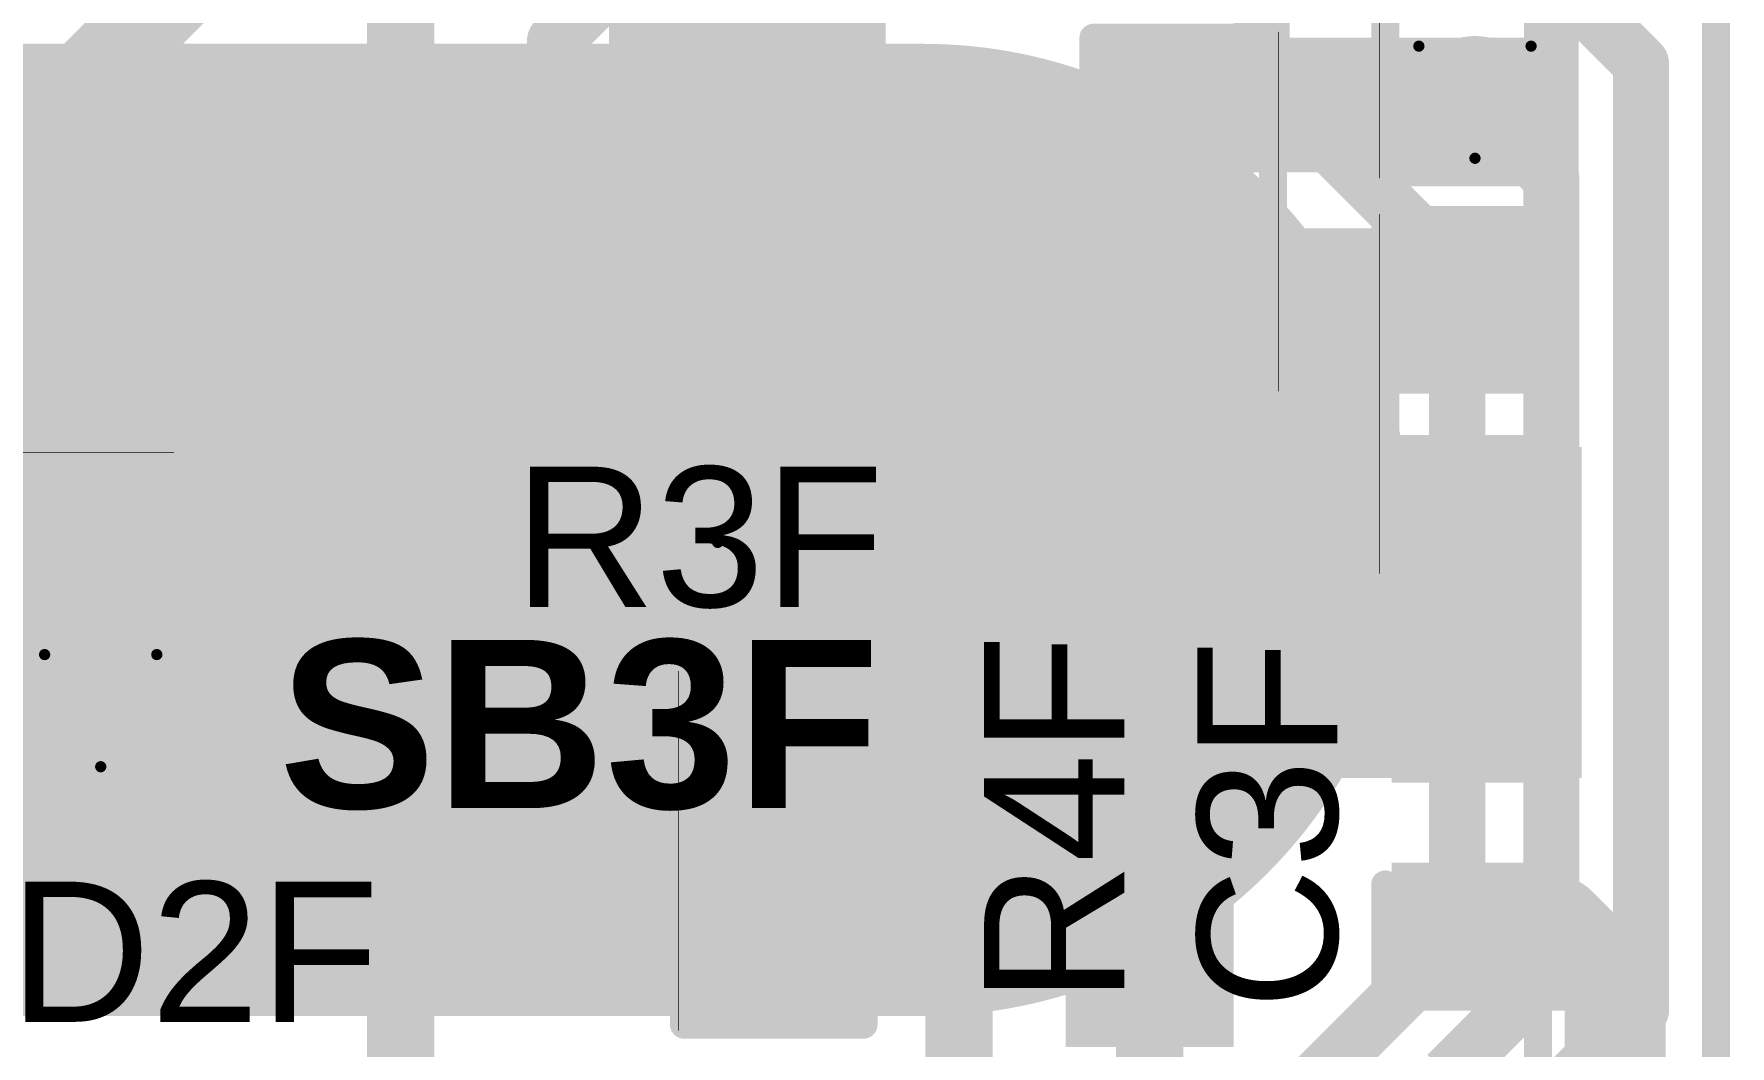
# Model space of a CAD drawing. Header units: inches. Extents: x -4.2 to 12.6, y -6.1 to 3.
# Drawn here: x 2.8793 to 3.1817, y -4.9446 to -4.7641 of the extents above; entities that cross this region are included whole.
import ezdxf

# ---------------------------------------------------------------- set-up
doc = ezdxf.new("R2010")
doc.units = ezdxf.units.IN
doc.header["$MEASUREMENT"] = 0
for name, color, linetype in [('Board Outline', 216, 'Continuous'), ('Bottom Layer', 5, 'Continuous'), ('Bottom Overlay', 54, 'Continuous'), ('Bottom Paste', 16, 'Continuous'), ('Drill Drawing', 1, 'Continuous'), ('Flex_Ribbon Bottom Coverlay', 6, 'Continuous'), ('Flex_Ribbon Top Overlay', 2, 'Continuous'), ('Top Layer', 1, 'Continuous'), ('Top Paste', 8, 'Continuous'), ('Top Solder', 216, 'Continuous'), ('Via Holes', 16, 'Continuous')]:
    doc.layers.add(name, color=color, linetype=linetype)
doc.styles.add('Arial', font='', dxfattribs={"height": 0.2})
doc.styles.add('Arial_Bold', font='', dxfattribs={"height": 0.2})
doc.styles.get('Arial').set_extended_font_data('Arial')
doc.styles.get('Arial_Bold').set_extended_font_data('Arial', bold=True)

# ---------------------------------------------------------------- blocks, each defined once
blk = doc.blocks.new('14_TSSOP_37')
at = {"layer": 'Flex_Ribbon Top Overlay'}
blk.add_hatch(color=2, dxfattribs=at).paths.add_polyline_path([(-0.0840002, 0.0679998), (-0.0730002, 0.0679998), (-0.0730002, 0.0859998), (-0.0840002, 0.0859998)])
at = {"layer": 'Top Layer'}
for points in [[(-0.1299212, 0.08562995), (-0.0885826, 0.08562995), (-0.0885826, 0.06791345), (-0.1299212, 0.06791345)], [(0.0885827, 0.08562995), (0.1299213, 0.08562995), (0.1299213, 0.06791345), (0.0885827, 0.06791345)], [(-0.1299212, 0.06003935), (-0.0885826, 0.06003935), (-0.0885826, 0.04232285), (-0.1299212, 0.04232285)], [(0.0885827, 0.06003945), (0.1299213, 0.06003945), (0.1299213, 0.04232295), (0.0885827, 0.04232295)], [(-0.1299212, 0.03444885), (-0.0885826, 0.03444885), (-0.0885826, 0.01673235), (-0.1299212, 0.01673235)], [(0.0885827, 0.03444885), (0.1299213, 0.03444885), (0.1299213, 0.01673235), (0.0885827, 0.01673235)], [(-0.1299212, 0.00885825), (-0.0885826, 0.00885825), (-0.0885826, -0.00885825), (-0.1299212, -0.00885825)], [(0.0885827, 0.00885835), (0.1299213, 0.00885835), (0.1299213, -0.00885815), (0.0885827, -0.00885815)], [(-0.1299212, -0.01673225), (-0.0885826, -0.01673225), (-0.0885826, -0.03444875), (-0.1299212, -0.03444875)], [(0.0885827, -0.01673225), (0.1299213, -0.01673225), (0.1299213, -0.03444875), (0.0885827, -0.03444875)], [(-0.1299212, -0.04232285), (-0.0885826, -0.04232285), (-0.0885826, -0.06003935), (-0.1299212, -0.06003935)], [(0.0885827, -0.04232275), (0.1299213, -0.04232275), (0.1299213, -0.06003925), (0.0885827, -0.06003925)], [(-0.1299212, -0.06791335), (-0.0885826, -0.06791335), (-0.0885826, -0.08562985), (-0.1299212, -0.08562985)], [(0.0885827, -0.06791335), (0.1299213, -0.06791335), (0.1299213, -0.08562985), (0.0885827, -0.08562985)]]:
    blk.add_hatch(color=1, dxfattribs=at).paths.add_polyline_path(points)
at = {"layer": 'Top Paste'}
for points in [[(-0.1299212, 0.08562995), (-0.0885826, 0.08562995), (-0.0885826, 0.06791345), (-0.1299212, 0.06791345)], [(0.0885827, 0.08562995), (0.1299213, 0.08562995), (0.1299213, 0.06791345), (0.0885827, 0.06791345)], [(-0.1299212, 0.06003935), (-0.0885826, 0.06003935), (-0.0885826, 0.04232285), (-0.1299212, 0.04232285)], [(0.0885827, 0.06003945), (0.1299213, 0.06003945), (0.1299213, 0.04232295), (0.0885827, 0.04232295)], [(-0.1299212, 0.03444885), (-0.0885826, 0.03444885), (-0.0885826, 0.01673235), (-0.1299212, 0.01673235)], [(0.0885827, 0.03444885), (0.1299213, 0.03444885), (0.1299213, 0.01673235), (0.0885827, 0.01673235)], [(-0.1299212, 0.00885825), (-0.0885826, 0.00885825), (-0.0885826, -0.00885825), (-0.1299212, -0.00885825)], [(0.0885827, 0.00885835), (0.1299213, 0.00885835), (0.1299213, -0.00885815), (0.0885827, -0.00885815)], [(-0.1299212, -0.01673225), (-0.0885826, -0.01673225), (-0.0885826, -0.03444875), (-0.1299212, -0.03444875)], [(0.0885827, -0.01673225), (0.1299213, -0.01673225), (0.1299213, -0.03444875), (0.0885827, -0.03444875)], [(-0.1299212, -0.04232285), (-0.0885826, -0.04232285), (-0.0885826, -0.06003935), (-0.1299212, -0.06003935)], [(0.0885827, -0.04232275), (0.1299213, -0.04232275), (0.1299213, -0.06003925), (0.0885827, -0.06003925)], [(-0.1299212, -0.06791335), (-0.0885826, -0.06791335), (-0.0885826, -0.08562985), (-0.1299212, -0.08562985)], [(0.0885827, -0.06791335), (0.1299213, -0.06791335), (0.1299213, -0.08562985), (0.0885827, -0.08562985)]]:
    blk.add_hatch(color=8, dxfattribs=at).paths.add_polyline_path(points)
at = {"layer": 'Top Solder'}
for points in [[(-0.1339212, 0.08962995), (-0.0845826, 0.08962995), (-0.0845826, 0.06391345), (-0.1339212, 0.06391345)], [(-0.1339212, 0.08962995), (-0.0845826, 0.08962995), (-0.0845826, 0.06391345), (-0.1339212, 0.06391345)], [(0.0845827, 0.08962995), (0.1339213, 0.08962995), (0.1339213, 0.06391345), (0.0845827, 0.06391345)], [(0.0845827, 0.08962995), (0.1339213, 0.08962995), (0.1339213, 0.06391345), (0.0845827, 0.06391345)], [(-0.1339212, 0.06403935), (-0.0845826, 0.06403935), (-0.0845826, 0.03832285), (-0.1339212, 0.03832285)], [(-0.1339212, 0.06403935), (-0.0845826, 0.06403935), (-0.0845826, 0.03832285), (-0.1339212, 0.03832285)], [(0.0845827, 0.06403945), (0.1339213, 0.06403945), (0.1339213, 0.03832295), (0.0845827, 0.03832295)], [(0.0845827, 0.06403945), (0.1339213, 0.06403945), (0.1339213, 0.03832295), (0.0845827, 0.03832295)], [(-0.1339212, 0.03844885), (-0.0845826, 0.03844885), (-0.0845826, 0.01273235), (-0.1339212, 0.01273235)], [(-0.1339212, 0.03844885), (-0.0845826, 0.03844885), (-0.0845826, 0.01273235), (-0.1339212, 0.01273235)], [(0.0845827, 0.03844885), (0.1339213, 0.03844885), (0.1339213, 0.01273235), (0.0845827, 0.01273235)], [(0.0845827, 0.03844885), (0.1339213, 0.03844885), (0.1339213, 0.01273235), (0.0845827, 0.01273235)], [(-0.1339212, 0.01285825), (-0.0845826, 0.01285825), (-0.0845826, -0.01285825), (-0.1339212, -0.01285825)], [(-0.1339212, 0.01285825), (-0.0845826, 0.01285825), (-0.0845826, -0.01285825), (-0.1339212, -0.01285825)], [(0.0845827, 0.01285835), (0.1339213, 0.01285835), (0.1339213, -0.01285815), (0.0845827, -0.01285815)], [(0.0845827, 0.01285835), (0.1339213, 0.01285835), (0.1339213, -0.01285815), (0.0845827, -0.01285815)], [(-0.1339212, -0.01273225), (-0.0845826, -0.01273225), (-0.0845826, -0.03844875), (-0.1339212, -0.03844875)], [(-0.1339212, -0.01273225), (-0.0845826, -0.01273225), (-0.0845826, -0.03844875), (-0.1339212, -0.03844875)], [(0.0845827, -0.01273225), (0.1339213, -0.01273225), (0.1339213, -0.03844875), (0.0845827, -0.03844875)], [(0.0845827, -0.01273225), (0.1339213, -0.01273225), (0.1339213, -0.03844875), (0.0845827, -0.03844875)], [(-0.1339212, -0.03832285), (-0.0845826, -0.03832285), (-0.0845826, -0.06403935), (-0.1339212, -0.06403935)], [(-0.1339212, -0.03832285), (-0.0845826, -0.03832285), (-0.0845826, -0.06403935), (-0.1339212, -0.06403935)], [(0.0845827, -0.03832275), (0.1339213, -0.03832275), (0.1339213, -0.06403925), (0.0845827, -0.06403925)], [(0.0845827, -0.03832275), (0.1339213, -0.03832275), (0.1339213, -0.06403925), (0.0845827, -0.06403925)], [(-0.1339212, -0.06391335), (-0.0845826, -0.06391335), (-0.0845826, -0.08962985), (-0.1339212, -0.08962985)], [(-0.1339212, -0.06391335), (-0.0845826, -0.06391335), (-0.0845826, -0.08962985), (-0.1339212, -0.08962985)], [(0.0845827, -0.06391335), (0.1339213, -0.06391335), (0.1339213, -0.08962985), (0.0845827, -0.08962985)], [(0.0845827, -0.06391335), (0.1339213, -0.06391335), (0.1339213, -0.08962985), (0.0845827, -0.08962985)]]:
    blk.add_hatch(color=216, dxfattribs=at).paths.add_polyline_path(points)
at = {"layer": 'Flex_Ribbon Top Overlay'}
for points in [[(-0.09, 0.1, 0.005, 0.005, 0), (-0.09, 0.092, 0.005, 0.005, 0)], [(0.0900001, 0.1, 0.005, 0.005, 0), (-0.09, 0.1, 0.005, 0.005, 0)], [(0.0900001, 0.1, 0.005, 0.005, 0), (0.0900001, 0.092, 0.005, 0.005, 0)], [(-0.141, 0.082, 0.007874, 0.007874, 0), (-0.141, 0.072, 0.007874, 0.007874, 0)], [(-0.136, 0.077, 0.007874, 0.007874, 0), (-0.141, 0.082, 0.007874, 0.007874, 0)], [(-0.136, 0.077, 0.007874, 0.007874, 0), (-0.141, 0.072, 0.007874, 0.007874, 0)], [(-0.09, -0.0919999, 0.005, 0.005, 0), (-0.09, -0.0999999, 0.005, 0.005, 0)], [(0.0900001, -0.0919999, 0.005, 0.005, 0), (0.0900001, -0.0999999, 0.005, 0.005, 0)], [(0.0900001, -0.0999999, 0.005, 0.005, 0), (-0.09, -0.0999999, 0.005, 0.005, 0)]]:
    blk.add_lwpolyline(points, format="xyseb", dxfattribs=at)
for points in [[(-0.09125, 0.1, 0.0025, 0.0025, 1), (-0.08875, 0.1, 0.0025, 0.0025, 1)], [(-0.09125, 0.1, 0.0025, 0.0025, 1), (-0.08875, 0.1, 0.0025, 0.0025, 1)], [(0.0887501, 0.1, 0.0025, 0.0025, 1), (0.0912501, 0.1, 0.0025, 0.0025, 1)], [(0.0887501, 0.1, 0.0025, 0.0025, 1), (0.0912501, 0.1, 0.0025, 0.0025, 1)], [(-0.09125, 0.092, 0.0025, 0.0025, 1), (-0.08875, 0.092, 0.0025, 0.0025, 1)], [(0.0887501, 0.092, 0.0025, 0.0025, 1), (0.0912501, 0.092, 0.0025, 0.0025, 1)], [(-0.1429685, 0.082, 0.003937, 0.003937, 1), (-0.1390315, 0.082, 0.003937, 0.003937, 1)], [(-0.1429685, 0.082, 0.003937, 0.003937, 1), (-0.1390315, 0.082, 0.003937, 0.003937, 1)], [(-0.1379685, 0.077, 0.003937, 0.003937, 1), (-0.1340315, 0.077, 0.003937, 0.003937, 1)], [(-0.1379685, 0.077, 0.003937, 0.003937, 1), (-0.1340315, 0.077, 0.003937, 0.003937, 1)], [(-0.1429685, 0.072, 0.003937, 0.003937, 1), (-0.1390315, 0.072, 0.003937, 0.003937, 1)], [(-0.1429685, 0.072, 0.003937, 0.003937, 1), (-0.1390315, 0.072, 0.003937, 0.003937, 1)], [(-0.09125, -0.0919999, 0.0025, 0.0025, 1), (-0.08875, -0.0919999, 0.0025, 0.0025, 1)], [(0.0887501, -0.0919999, 0.0025, 0.0025, 1), (0.0912501, -0.0919999, 0.0025, 0.0025, 1)], [(-0.09125, -0.0999999, 0.0025, 0.0025, 1), (-0.08875, -0.0999999, 0.0025, 0.0025, 1)], [(-0.09125, -0.0999999, 0.0025, 0.0025, 1), (-0.08875, -0.0999999, 0.0025, 0.0025, 1)], [(0.0887501, -0.0999999, 0.0025, 0.0025, 1), (0.0912501, -0.0999999, 0.0025, 0.0025, 1)], [(0.0887501, -0.0999999, 0.0025, 0.0025, 1), (0.0912501, -0.0999999, 0.0025, 0.0025, 1)]]:
    blk.add_lwpolyline(points, format="xyseb", close=True, dxfattribs=at)
blk = doc.blocks.new('S______B______0402_79')
at = {"layer": 'Top Layer'}
for points in [[(-0.0275, -0.0125), (-0.0275, 0.0125), (-0.009499999999999998, 0.0125), (-0.009500000000000001, -0.0125)], [(0.009499999999999998, -0.0125), (0.009500000000000001, 0.0125), (0.0275, 0.0125), (0.0275, -0.0125)]]:
    blk.add_hatch(color=1, dxfattribs=at).paths.add_polyline_path(points)
at = {"layer": 'Top Paste'}
for points in [[(-0.0275, -0.0125), (-0.0275, 0.0125), (-0.009499999999999998, 0.0125), (-0.009500000000000001, -0.0125)], [(0.009499999999999998, -0.0125), (0.009500000000000001, 0.0125), (0.0275, 0.0125), (0.0275, -0.0125)]]:
    blk.add_hatch(color=8, dxfattribs=at).paths.add_polyline_path(points)
at = {"layer": 'Top Solder'}
for points in [[(-0.0296654, -0.0146654), (-0.0296654, 0.0146654), (-0.007334599999999998, 0.0146654), (-0.007334600000000002, -0.0146654)], [(-0.0296654, -0.0146654), (-0.0296654, 0.0146654), (-0.007334599999999998, 0.0146654), (-0.007334600000000002, -0.0146654)], [(0.007334599999999998, -0.0146654), (0.007334600000000002, 0.0146654), (0.0296654, 0.0146654), (0.0296654, -0.0146654)], [(0.007334599999999998, -0.0146654), (0.007334600000000002, 0.0146654), (0.0296654, 0.0146654), (0.0296654, -0.0146654)]]:
    blk.add_hatch(color=216, dxfattribs=at).paths.add_polyline_path(points)
at = {"layer": 'Flex_Ribbon Top Overlay'}
for points in [[(-0.031, 0.016, 0.005, 0.005, 0), (-0.031, -0.016, 0.005, 0.005, 0)], [(0.031, 0.016, 0.005, 0.005, 0), (-0.031, 0.016, 0.005, 0.005, 0)], [(0.031, 0.016, 0.005, 0.005, 0), (0.031, -0.016, 0.005, 0.005, 0)], [(0.031, -0.016, 0.005, 0.005, 0), (-0.031, -0.016, 0.005, 0.005, 0)], [(0.032, -0.017, 0.000127, 0.000127, 0), (-0.032, -0.017, 0.000127, 0.000127, 0)]]:
    blk.add_lwpolyline(points, format="xyseb", dxfattribs=at)
for points in [[(-0.03225, 0.016, 0.0025, 0.0025, 1), (-0.02975, 0.016, 0.0025, 0.0025, 1)], [(-0.03225, 0.016, 0.0025, 0.0025, 1), (-0.02975, 0.016, 0.0025, 0.0025, 1)], [(0.02975, 0.016, 0.0025, 0.0025, 1), (0.03225, 0.016, 0.0025, 0.0025, 1)], [(0.02975, 0.016, 0.0025, 0.0025, 1), (0.03225, 0.016, 0.0025, 0.0025, 1)], [(-0.03225, -0.016, 0.0025, 0.0025, 1), (-0.02975, -0.016, 0.0025, 0.0025, 1)], [(-0.03225, -0.016, 0.0025, 0.0025, 1), (-0.02975, -0.016, 0.0025, 0.0025, 1)], [(0.02975, -0.016, 0.0025, 0.0025, 1), (0.03225, -0.016, 0.0025, 0.0025, 1)], [(0.02975, -0.016, 0.0025, 0.0025, 1), (0.03225, -0.016, 0.0025, 0.0025, 1)], [(-0.0320317, -0.017, 6.35e-05, 6.35e-05, 1), (-0.0319683, -0.017, 6.35e-05, 6.35e-05, 1)], [(0.0319683, -0.017, 6.35e-05, 6.35e-05, 1), (0.0320317, -0.017, 6.35e-05, 6.35e-05, 1)]]:
    blk.add_lwpolyline(points, format="xyseb", close=True, dxfattribs=at)
blk = doc.blocks.new('S______B______0402_86')
at = {"layer": 'Top Layer'}
for points in [[(-0.0275, -0.0125), (-0.0275, 0.0125), (-0.009500000000000003, 0.0125), (-0.009499999999999996, -0.0125)], [(0.009500000000000003, -0.0125), (0.009499999999999996, 0.0125), (0.0275, 0.0125), (0.0275, -0.0125)]]:
    blk.add_hatch(color=1, dxfattribs=at).paths.add_polyline_path(points)
at = {"layer": 'Top Paste'}
for points in [[(-0.0275, -0.0125), (-0.0275, 0.0125), (-0.009500000000000003, 0.0125), (-0.009499999999999996, -0.0125)], [(0.009500000000000003, -0.0125), (0.009499999999999996, 0.0125), (0.0275, 0.0125), (0.0275, -0.0125)]]:
    blk.add_hatch(color=8, dxfattribs=at).paths.add_polyline_path(points)
at = {"layer": 'Top Solder'}
for points in [[(-0.0296654, -0.0146654), (-0.0296654, 0.0146654), (-0.007334600000000003, 0.0146654), (-0.007334599999999997, -0.0146654)], [(-0.0296654, -0.0146654), (-0.0296654, 0.0146654), (-0.007334600000000003, 0.0146654), (-0.007334599999999997, -0.0146654)], [(0.007334600000000003, -0.0146654), (0.007334599999999997, 0.0146654), (0.0296654, 0.0146654), (0.0296654, -0.0146654)], [(0.007334600000000003, -0.0146654), (0.007334599999999997, 0.0146654), (0.0296654, 0.0146654), (0.0296654, -0.0146654)]]:
    blk.add_hatch(color=216, dxfattribs=at).paths.add_polyline_path(points)
at = {"layer": 'Flex_Ribbon Top Overlay'}
for points in [[(-0.031, -0.016, 0.005, 0.005, 0), (-0.031, 0.016, 0.005, 0.005, 0)], [(0.031, 0.016, 0.005, 0.005, 0), (-0.031, 0.016, 0.005, 0.005, 0)], [(0.031, -0.016, 0.005, 0.005, 0), (0.031, 0.016, 0.005, 0.005, 0)], [(0.031, -0.016, 0.005, 0.005, 0), (-0.031, -0.016, 0.005, 0.005, 0)], [(0.032, -0.017, 0.000127, 0.000127, 0), (-0.032, -0.017, 0.000127, 0.000127, 0)]]:
    blk.add_lwpolyline(points, format="xyseb", dxfattribs=at)
for points in [[(-0.03225, 0.016, 0.0025, 0.0025, 1), (-0.02975, 0.016, 0.0025, 0.0025, 1)], [(-0.03225, 0.016, 0.0025, 0.0025, 1), (-0.02975, 0.016, 0.0025, 0.0025, 1)], [(0.02975, 0.016, 0.0025, 0.0025, 1), (0.03225, 0.016, 0.0025, 0.0025, 1)], [(0.02975, 0.016, 0.0025, 0.0025, 1), (0.03225, 0.016, 0.0025, 0.0025, 1)], [(-0.03225, -0.016, 0.0025, 0.0025, 1), (-0.02975, -0.016, 0.0025, 0.0025, 1)], [(-0.03225, -0.016, 0.0025, 0.0025, 1), (-0.02975, -0.016, 0.0025, 0.0025, 1)], [(0.02975, -0.016, 0.0025, 0.0025, 1), (0.03225, -0.016, 0.0025, 0.0025, 1)], [(0.02975, -0.016, 0.0025, 0.0025, 1), (0.03225, -0.016, 0.0025, 0.0025, 1)], [(-0.0320317, -0.017, 6.35e-05, 6.35e-05, 1), (-0.0319683, -0.017, 6.35e-05, 6.35e-05, 1)], [(0.0319683, -0.017, 6.35e-05, 6.35e-05, 1), (0.0320317, -0.017, 6.35e-05, 6.35e-05, 1)]]:
    blk.add_lwpolyline(points, format="xyseb", close=True, dxfattribs=at)
blk = doc.blocks.new('R___0402_156')
at = {"layer": 'Top Layer'}
for points in [[(-0.0275, -0.0125), (-0.0275, 0.0125), (-0.009500000000000003, 0.0125), (-0.009499999999999996, -0.0125)], [(0.009500000000000003, -0.0125), (0.009499999999999996, 0.0125), (0.0275, 0.0125), (0.0275, -0.0125)]]:
    blk.add_hatch(color=1, dxfattribs=at).paths.add_polyline_path(points)
at = {"layer": 'Top Paste'}
for points in [[(-0.0275, -0.0125), (-0.0275, 0.0125), (-0.009500000000000003, 0.0125), (-0.009499999999999996, -0.0125)], [(0.009500000000000003, -0.0125), (0.009499999999999996, 0.0125), (0.0275, 0.0125), (0.0275, -0.0125)]]:
    blk.add_hatch(color=8, dxfattribs=at).paths.add_polyline_path(points)
at = {"layer": 'Top Solder'}
for points in [[(-0.0296654, -0.0146654), (-0.0296654, 0.0146654), (-0.007334600000000003, 0.0146654), (-0.007334599999999997, -0.0146654)], [(-0.0296654, -0.0146654), (-0.0296654, 0.0146654), (-0.007334600000000003, 0.0146654), (-0.007334599999999997, -0.0146654)], [(0.007334600000000003, -0.0146654), (0.007334599999999997, 0.0146654), (0.0296654, 0.0146654), (0.0296654, -0.0146654)], [(0.007334600000000003, -0.0146654), (0.007334599999999997, 0.0146654), (0.0296654, 0.0146654), (0.0296654, -0.0146654)]]:
    blk.add_hatch(color=216, dxfattribs=at).paths.add_polyline_path(points)
at = {"layer": 'Flex_Ribbon Top Overlay'}
for points in [[(-0.031, -0.016, 0.005, 0.005, 0), (-0.031, 0.016, 0.005, 0.005, 0)], [(0.031, 0.016, 0.005, 0.005, 0), (-0.031, 0.016, 0.005, 0.005, 0)], [(0.031, -0.016, 0.005, 0.005, 0), (0.031, 0.016, 0.005, 0.005, 0)], [(0.031, -0.016, 0.005, 0.005, 0), (-0.031, -0.016, 0.005, 0.005, 0)], [(0.032, -0.017, 0.000127, 0.000127, 0), (-0.032, -0.017, 0.000127, 0.000127, 0)]]:
    blk.add_lwpolyline(points, format="xyseb", dxfattribs=at)
for points in [[(-0.03225, 0.016, 0.0025, 0.0025, 1), (-0.02975, 0.016, 0.0025, 0.0025, 1)], [(-0.03225, 0.016, 0.0025, 0.0025, 1), (-0.02975, 0.016, 0.0025, 0.0025, 1)], [(0.02975, 0.016, 0.0025, 0.0025, 1), (0.03225, 0.016, 0.0025, 0.0025, 1)], [(0.02975, 0.016, 0.0025, 0.0025, 1), (0.03225, 0.016, 0.0025, 0.0025, 1)], [(-0.03225, -0.016, 0.0025, 0.0025, 1), (-0.02975, -0.016, 0.0025, 0.0025, 1)], [(-0.03225, -0.016, 0.0025, 0.0025, 1), (-0.02975, -0.016, 0.0025, 0.0025, 1)], [(0.02975, -0.016, 0.0025, 0.0025, 1), (0.03225, -0.016, 0.0025, 0.0025, 1)], [(0.02975, -0.016, 0.0025, 0.0025, 1), (0.03225, -0.016, 0.0025, 0.0025, 1)], [(-0.0320317, -0.017, 6.35e-05, 6.35e-05, 1), (-0.0319683, -0.017, 6.35e-05, 6.35e-05, 1)], [(0.0319683, -0.017, 6.35e-05, 6.35e-05, 1), (0.0320317, -0.017, 6.35e-05, 6.35e-05, 1)]]:
    blk.add_lwpolyline(points, format="xyseb", close=True, dxfattribs=at)
blk = doc.blocks.new('R___0402_163')
at = {"layer": 'Top Layer'}
for points in [[(-0.0275, -0.0125), (-0.0275, 0.0125), (-0.009499999999999998, 0.0125), (-0.009500000000000001, -0.0125)], [(0.009499999999999998, -0.0125), (0.009500000000000001, 0.0125), (0.0275, 0.0125), (0.0275, -0.0125)]]:
    blk.add_hatch(color=1, dxfattribs=at).paths.add_polyline_path(points)
at = {"layer": 'Top Paste'}
for points in [[(-0.0275, -0.0125), (-0.0275, 0.0125), (-0.009499999999999998, 0.0125), (-0.009500000000000001, -0.0125)], [(0.009499999999999998, -0.0125), (0.009500000000000001, 0.0125), (0.0275, 0.0125), (0.0275, -0.0125)]]:
    blk.add_hatch(color=8, dxfattribs=at).paths.add_polyline_path(points)
at = {"layer": 'Top Solder'}
for points in [[(-0.0296654, -0.0146654), (-0.0296654, 0.0146654), (-0.007334599999999998, 0.0146654), (-0.007334600000000002, -0.0146654)], [(-0.0296654, -0.0146654), (-0.0296654, 0.0146654), (-0.007334599999999998, 0.0146654), (-0.007334600000000002, -0.0146654)], [(0.007334599999999998, -0.0146654), (0.007334600000000002, 0.0146654), (0.0296654, 0.0146654), (0.0296654, -0.0146654)], [(0.007334599999999998, -0.0146654), (0.007334600000000002, 0.0146654), (0.0296654, 0.0146654), (0.0296654, -0.0146654)]]:
    blk.add_hatch(color=216, dxfattribs=at).paths.add_polyline_path(points)
at = {"layer": 'Flex_Ribbon Top Overlay'}
for points in [[(-0.031, 0.016, 0.005, 0.005, 0), (-0.031, -0.016, 0.005, 0.005, 0)], [(-0.031, 0.016, 0.005, 0.005, 0), (0.031, 0.016, 0.005, 0.005, 0)], [(0.031, 0.016, 0.005, 0.005, 0), (0.031, -0.016, 0.005, 0.005, 0)], [(-0.031, -0.016, 0.005, 0.005, 0), (0.031, -0.016, 0.005, 0.005, 0)], [(-0.032, -0.017, 0.000127, 0.000127, 0), (0.032, -0.017, 0.000127, 0.000127, 0)]]:
    blk.add_lwpolyline(points, format="xyseb", dxfattribs=at)
for points in [[(-0.03225, 0.016, 0.0025, 0.0025, 1), (-0.02975, 0.016, 0.0025, 0.0025, 1)], [(-0.03225, 0.016, 0.0025, 0.0025, 1), (-0.02975, 0.016, 0.0025, 0.0025, 1)], [(0.02975, 0.016, 0.0025, 0.0025, 1), (0.03225, 0.016, 0.0025, 0.0025, 1)], [(0.02975, 0.016, 0.0025, 0.0025, 1), (0.03225, 0.016, 0.0025, 0.0025, 1)], [(-0.03225, -0.016, 0.0025, 0.0025, 1), (-0.02975, -0.016, 0.0025, 0.0025, 1)], [(-0.03225, -0.016, 0.0025, 0.0025, 1), (-0.02975, -0.016, 0.0025, 0.0025, 1)], [(0.02975, -0.016, 0.0025, 0.0025, 1), (0.03225, -0.016, 0.0025, 0.0025, 1)], [(0.02975, -0.016, 0.0025, 0.0025, 1), (0.03225, -0.016, 0.0025, 0.0025, 1)], [(-0.0320317, -0.017, 6.35e-05, 6.35e-05, 1), (-0.0319683, -0.017, 6.35e-05, 6.35e-05, 1)], [(0.0319683, -0.017, 6.35e-05, 6.35e-05, 1), (0.0320317, -0.017, 6.35e-05, 6.35e-05, 1)]]:
    blk.add_lwpolyline(points, format="xyseb", close=True, dxfattribs=at)
blk = doc.blocks.new('R___0402_170')
at = {"layer": 'Top Layer'}
for points in [[(-0.0275, -0.0125), (-0.0275, 0.0125), (-0.009500000000000003, 0.0125), (-0.009499999999999996, -0.0125)], [(0.009500000000000003, -0.0125), (0.009499999999999996, 0.0125), (0.0275, 0.0125), (0.0275, -0.0125)]]:
    blk.add_hatch(color=1, dxfattribs=at).paths.add_polyline_path(points)
at = {"layer": 'Top Paste'}
for points in [[(-0.0275, -0.0125), (-0.0275, 0.0125), (-0.009500000000000003, 0.0125), (-0.009499999999999996, -0.0125)], [(0.009500000000000003, -0.0125), (0.009499999999999996, 0.0125), (0.0275, 0.0125), (0.0275, -0.0125)]]:
    blk.add_hatch(color=8, dxfattribs=at).paths.add_polyline_path(points)
at = {"layer": 'Top Solder'}
for points in [[(-0.0296654, -0.0146654), (-0.0296654, 0.0146654), (-0.007334600000000003, 0.0146654), (-0.007334599999999997, -0.0146654)], [(-0.0296654, -0.0146654), (-0.0296654, 0.0146654), (-0.007334600000000003, 0.0146654), (-0.007334599999999997, -0.0146654)], [(0.007334600000000003, -0.0146654), (0.007334599999999997, 0.0146654), (0.0296654, 0.0146654), (0.0296654, -0.0146654)], [(0.007334600000000003, -0.0146654), (0.007334599999999997, 0.0146654), (0.0296654, 0.0146654), (0.0296654, -0.0146654)]]:
    blk.add_hatch(color=216, dxfattribs=at).paths.add_polyline_path(points)
at = {"layer": 'Flex_Ribbon Top Overlay'}
for points in [[(-0.031, -0.016, 0.005, 0.005, 0), (-0.031, 0.016, 0.005, 0.005, 0)], [(0.031, 0.016, 0.005, 0.005, 0), (-0.031, 0.016, 0.005, 0.005, 0)], [(0.031, -0.016, 0.005, 0.005, 0), (0.031, 0.016, 0.005, 0.005, 0)], [(0.031, -0.016, 0.005, 0.005, 0), (-0.031, -0.016, 0.005, 0.005, 0)], [(0.032, -0.017, 0.000127, 0.000127, 0), (-0.032, -0.017, 0.000127, 0.000127, 0)]]:
    blk.add_lwpolyline(points, format="xyseb", dxfattribs=at)
for points in [[(-0.03225, 0.016, 0.0025, 0.0025, 1), (-0.02975, 0.016, 0.0025, 0.0025, 1)], [(-0.03225, 0.016, 0.0025, 0.0025, 1), (-0.02975, 0.016, 0.0025, 0.0025, 1)], [(0.02975, 0.016, 0.0025, 0.0025, 1), (0.03225, 0.016, 0.0025, 0.0025, 1)], [(0.02975, 0.016, 0.0025, 0.0025, 1), (0.03225, 0.016, 0.0025, 0.0025, 1)], [(-0.03225, -0.016, 0.0025, 0.0025, 1), (-0.02975, -0.016, 0.0025, 0.0025, 1)], [(-0.03225, -0.016, 0.0025, 0.0025, 1), (-0.02975, -0.016, 0.0025, 0.0025, 1)], [(0.02975, -0.016, 0.0025, 0.0025, 1), (0.03225, -0.016, 0.0025, 0.0025, 1)], [(0.02975, -0.016, 0.0025, 0.0025, 1), (0.03225, -0.016, 0.0025, 0.0025, 1)], [(-0.0320317, -0.017, 6.35e-05, 6.35e-05, 1), (-0.0319683, -0.017, 6.35e-05, 6.35e-05, 1)], [(0.0319683, -0.017, 6.35e-05, 6.35e-05, 1), (0.0320317, -0.017, 6.35e-05, 6.35e-05, 1)]]:
    blk.add_lwpolyline(points, format="xyseb", close=True, dxfattribs=at)
blk = doc.blocks.new('_EMG________B_198')
at = {"layer": 'Bottom Layer'}
h = blk.add_hatch(color=5, dxfattribs=at)
edge = h.paths.add_edge_path()
edge.add_arc((-0.1141722, 0.0005045), 0.0826771, 90, 270)
edge.add_line((-0.1141722, -0.0821726), (0.1141744, -0.0821726))
edge.add_arc((0.1141744, 0.0005045), 0.0826771, 270, 450)
edge.add_line((0.1141744, 0.08318160000000001), (-0.1141722, 0.08318160000000001))
at = {"layer": 'Bottom Paste'}
h = blk.add_hatch(color=16, dxfattribs=at)
edge = h.paths.add_edge_path()
edge.add_arc((-0.1141722, 0.0005045), 0.0826771, 90, 270)
edge.add_line((-0.1141722, -0.0821726), (0.1141744, -0.0821726))
edge.add_arc((0.1141744, 0.0005045), 0.0826771, 270, 450)
edge.add_line((0.1141744, 0.08318160000000001), (-0.1141722, 0.08318160000000001))
at = {"layer": 'Flex_Ribbon Bottom Coverlay'}
h = blk.add_hatch(color=6, dxfattribs=at)
edge = h.paths.add_edge_path()
edge.add_arc((-0.1141722, 0.0005045), 0.0866771, 90, 270)
edge.add_line((-0.1141722, -0.0861726), (0.1141744, -0.0861726))
edge.add_arc((0.1141744, 0.0005045), 0.0866771, 270, 450)
edge.add_line((0.1141744, 0.08718160000000001), (-0.1141722, 0.08718160000000001))
h = blk.add_hatch(color=6, dxfattribs=at)
edge = h.paths.add_edge_path()
edge.add_arc((-0.1141722, 0.0005045), 0.0866771, 90, 270)
edge.add_line((-0.1141722, -0.0861726), (0.1141744, -0.0861726))
edge.add_arc((0.1141744, 0.0005045), 0.0866771, 270, 450)
edge.add_line((0.1141744, 0.08718160000000001), (-0.1141722, 0.08718160000000001))
at = {"layer": 'Bottom Overlay'}
blk.add_lwpolyline([(0.2237505, -0.4317177, 0.005, 0.005, 0), (0.2237505, 0.4317242, 0.005, 0.005, 0)], format="xyseb", dxfattribs=at)
blk = doc.blocks.new('C___0402_247')
at = {"layer": 'Top Layer'}
for points in [[(-0.0275, -0.0125), (-0.0275, 0.0125), (-0.009499999999999998, 0.0125), (-0.009500000000000001, -0.0125)], [(0.009499999999999998, -0.0125), (0.009500000000000001, 0.0125), (0.0275, 0.0125), (0.0275, -0.0125)]]:
    blk.add_hatch(color=1, dxfattribs=at).paths.add_polyline_path(points)
at = {"layer": 'Top Paste'}
for points in [[(-0.0275, -0.0125), (-0.0275, 0.0125), (-0.009499999999999998, 0.0125), (-0.009500000000000001, -0.0125)], [(0.009499999999999998, -0.0125), (0.009500000000000001, 0.0125), (0.0275, 0.0125), (0.0275, -0.0125)]]:
    blk.add_hatch(color=8, dxfattribs=at).paths.add_polyline_path(points)
at = {"layer": 'Top Solder'}
for points in [[(-0.0298622, -0.0148622), (-0.0298622, 0.0148622), (-0.007137799999999999, 0.0148622), (-0.007137800000000001, -0.0148622)], [(-0.0298622, -0.0148622), (-0.0298622, 0.0148622), (-0.007137799999999999, 0.0148622), (-0.007137800000000001, -0.0148622)], [(0.007137799999999999, -0.0148622), (0.007137800000000001, 0.0148622), (0.0298622, 0.0148622), (0.0298622, -0.0148622)], [(0.007137799999999999, -0.0148622), (0.007137800000000001, 0.0148622), (0.0298622, 0.0148622), (0.0298622, -0.0148622)]]:
    blk.add_hatch(color=216, dxfattribs=at).paths.add_polyline_path(points)
at = {"layer": 'Flex_Ribbon Top Overlay'}
for points in [[(-0.031, 0.016, 0.005, 0.005, 0), (-0.011, 0.016, 0.005, 0.005, 0)], [(-0.031, 0.016, 0.005, 0.005, 0), (-0.031, -0.016, 0.005, 0.005, 0)], [(0.011, 0.016, 0.005, 0.005, 0), (0.031, 0.016, 0.005, 0.005, 0)], [(0.031, 0.016, 0.005, 0.005, 0), (0.031, -0.016, 0.005, 0.005, 0)], [(-0.031, -0.016, 0.005, 0.005, 0), (-0.011, -0.016, 0.005, 0.005, 0)], [(0.011, -0.016, 0.005, 0.005, 0), (0.031, -0.016, 0.005, 0.005, 0)]]:
    blk.add_lwpolyline(points, format="xyseb", dxfattribs=at)
for points in [[(-0.03225, 0.016, 0.0025, 0.0025, 1), (-0.02975, 0.016, 0.0025, 0.0025, 1)], [(-0.03225, 0.016, 0.0025, 0.0025, 1), (-0.02975, 0.016, 0.0025, 0.0025, 1)], [(-0.01225, 0.016, 0.0025, 0.0025, 1), (-0.00975, 0.016, 0.0025, 0.0025, 1)], [(0.00975, 0.016, 0.0025, 0.0025, 1), (0.01225, 0.016, 0.0025, 0.0025, 1)], [(0.02975, 0.016, 0.0025, 0.0025, 1), (0.03225, 0.016, 0.0025, 0.0025, 1)], [(0.02975, 0.016, 0.0025, 0.0025, 1), (0.03225, 0.016, 0.0025, 0.0025, 1)], [(-0.03225, -0.016, 0.0025, 0.0025, 1), (-0.02975, -0.016, 0.0025, 0.0025, 1)], [(-0.03225, -0.016, 0.0025, 0.0025, 1), (-0.02975, -0.016, 0.0025, 0.0025, 1)], [(-0.01225, -0.016, 0.0025, 0.0025, 1), (-0.00975, -0.016, 0.0025, 0.0025, 1)], [(0.00975, -0.016, 0.0025, 0.0025, 1), (0.01225, -0.016, 0.0025, 0.0025, 1)], [(0.02975, -0.016, 0.0025, 0.0025, 1), (0.03225, -0.016, 0.0025, 0.0025, 1)], [(0.02975, -0.016, 0.0025, 0.0025, 1), (0.03225, -0.016, 0.0025, 0.0025, 1)]]:
    blk.add_lwpolyline(points, format="xyseb", close=True, dxfattribs=at)

msp = doc.modelspace()

# ---------------------------------------------------------------- hatches: boundary and pattern name
at = {"layer": 'Bottom Layer'}
h = msp.add_hatch(color=5, dxfattribs=at)
edge = h.paths.add_edge_path()
edge.add_arc((3.1362484, -4.7762898), 0.011811, 0, 360)
h = msp.add_hatch(color=5, dxfattribs=at)
edge = h.paths.add_edge_path()
edge.add_arc((3.0112285, -4.8647898), 0.011811, 0, 360)
h = msp.add_hatch(color=5, dxfattribs=at)
edge = h.paths.add_edge_path()
edge.add_arc((2.8912285, -4.8847898), 0.011811, 0, 360)
at = {"layer": 'Top Layer'}
for points in [[(3.0682285, -4.7887898), (3.1512285, -4.7887898), (3.1512285, -4.7647898), (3.0682285, -4.7647898)], [(3.0632483, -4.9447898), (3.0932483, -4.9447898), (3.0932483, -4.7987898), (3.0632483, -4.7987898)], [(3.0632483, -4.8282898), (3.1522483, -4.8282898), (3.1522483, -4.7987898), (3.0632483, -4.7987898)], [(3.1082484, -4.8967898), (3.1552484, -4.8967898), (3.1552484, -4.8377898), (3.1082484, -4.8377898)], [(3.1082484, -4.8577898), (3.1552484, -4.8577898), (3.1552484, -4.8377898), (3.1082484, -4.8377898)], [(2.9662285, -4.9377898), (3.0262285, -4.9377898), (3.0262285, -4.9117898), (2.9662285, -4.9117898)]]:
    msp.add_hatch(color=1, dxfattribs=at).paths.add_polyline_path(points)
h = msp.add_hatch(color=1, dxfattribs=at)
edge = h.paths.add_edge_path()
edge.add_arc((3.1362484, -4.7762898), 0.011811, 0, 360)
h = msp.add_hatch(color=1, dxfattribs=at)
edge = h.paths.add_edge_path()
edge.add_arc((3.0112285, -4.8647898), 0.011811, 0, 360)
h = msp.add_hatch(color=1, dxfattribs=at)
edge = h.paths.add_edge_path()
edge.add_arc((2.8912285, -4.8847898), 0.011811, 0, 360)
at = {"layer": 'Via Holes'}
h = msp.add_hatch(color=7, dxfattribs=at)
edge = h.paths.add_edge_path()
edge.add_arc((3.1362484, -4.7762898), 0.0059055, 0, 360)
h = msp.add_hatch(color=7, dxfattribs=at)
edge = h.paths.add_edge_path()
edge.add_arc((3.0112285, -4.8647898), 0.0059055, 0, 360)
h = msp.add_hatch(color=7, dxfattribs=at)
edge = h.paths.add_edge_path()
edge.add_arc((2.8912285, -4.8847898), 0.0059055, 0, 360)

# ---------------------------------------------------------------- linework, layer by layer
at = {"layer": 'Board Outline'}
msp.add_lwpolyline([(3.1792271, -4.4233287, 0.005, 0.005, 0), (3.1792285, -5.2837914, 0.005, 0.005, 0)], format="xyseb", dxfattribs=at)
at = {"layer": 'Bottom Layer'}
for points in [[(3.0982285, -4.7717898, 0.01, 0.01, 0), (3.0982285, -4.7157898, 0.01, 0.01, 0)], [(3.1552285, -4.7587898, 0.01, 0.01, 0), (3.1658632, -4.7694245, 0.01, 0.01, 0)], [(3.1658632, -4.9381551, 0.01, 0.01, 0), (3.1658632, -4.7694245, 0.01, 0.01, 0)], [(3.0982285, -4.7717898, 0.01, 0.01, 0), (3.133068, -4.8066293, 0.01, 0.01, 0)], [(3.1362484, -4.7762898, 0.01, 0.01, 0), (3.1498632, -4.7899046, 0.01, 0.01, 0)], [(3.1498632, -4.9311551, 0.01, 0.01, 0), (3.1498632, -4.7899046, 0.01, 0.01, 0)], [(3.133068, -4.9253229, 0.01, 0.01, 0), (3.133068, -4.8066293, 0.01, 0.01, 0)], [(3.0912285, -4.9671624, 0.01, 0.01, 0), (3.133068, -4.9253229, 0.01, 0.01, 0)], [(3.1313088, -4.9497095, 0.01, 0.01, 0), (3.1498632, -4.9311551, 0.01, 0.01, 0)], [(3.1352759, -4.9687424, 0.01, 0.01, 0), (3.1658632, -4.9381551, 0.01, 0.01, 0)]]:
    msp.add_lwpolyline(points, format="xyseb", dxfattribs=at)
for points in [[(3.1633632, -4.7694245, 0.005, 0.005, 1), (3.1683632, -4.7694245, 0.005, 0.005, 1)], [(3.1633632, -4.7694245, 0.005, 0.005, 1), (3.1683632, -4.7694245, 0.005, 0.005, 1)], [(3.0957285, -4.7717898, 0.005, 0.005, 1), (3.1007285, -4.7717898, 0.005, 0.005, 1)], [(3.0957285, -4.7717898, 0.005, 0.005, 1), (3.1007285, -4.7717898, 0.005, 0.005, 1)], [(3.1337484, -4.7762898, 0.005, 0.005, 1), (3.1387484, -4.7762898, 0.005, 0.005, 1)], [(3.1473632, -4.7899046, 0.005, 0.005, 1), (3.1523632, -4.7899046, 0.005, 0.005, 1)], [(3.1473632, -4.7899046, 0.005, 0.005, 1), (3.1523632, -4.7899046, 0.005, 0.005, 1)], [(3.130568, -4.8066293, 0.005, 0.005, 1), (3.135568, -4.8066293, 0.005, 0.005, 1)], [(3.130568, -4.8066293, 0.005, 0.005, 1), (3.135568, -4.8066293, 0.005, 0.005, 1)], [(3.130568, -4.9253229, 0.005, 0.005, 1), (3.135568, -4.9253229, 0.005, 0.005, 1)], [(3.130568, -4.9253229, 0.005, 0.005, 1), (3.135568, -4.9253229, 0.005, 0.005, 1)], [(3.1473632, -4.9311551, 0.005, 0.005, 1), (3.1523632, -4.9311551, 0.005, 0.005, 1)], [(3.1473632, -4.9311551, 0.005, 0.005, 1), (3.1523632, -4.9311551, 0.005, 0.005, 1)], [(3.1633632, -4.9381551, 0.005, 0.005, 1), (3.1683632, -4.9381551, 0.005, 0.005, 1)], [(3.1633632, -4.9381551, 0.005, 0.005, 1), (3.1683632, -4.9381551, 0.005, 0.005, 1)]]:
    msp.add_lwpolyline(points, format="xyseb", close=True, dxfattribs=at)
at = {"layer": 'Drill Drawing'}
for points in [[(3.1262484, -4.7662898, 0.002, 0.002, 0), (3.1462484, -4.7662898, 0.002, 0.002, 0)], [(3.1262484, -4.7662898, 0.002, 0.002, 0), (3.1362484, -4.7862898, 0.002, 0.002, 0)], [(3.1362484, -4.7862898, 0.002, 0.002, 0), (3.1462484, -4.7662898, 0.002, 0.002, 0)], [(3.0012285, -4.8547898, 0.002, 0.002, 0), (3.0212285, -4.8547898, 0.002, 0.002, 0)], [(3.0012285, -4.8547898, 0.002, 0.002, 0), (3.0112285, -4.8747898, 0.002, 0.002, 0)], [(3.0112285, -4.8747898, 0.002, 0.002, 0), (3.0212285, -4.8547898, 0.002, 0.002, 0)], [(2.8812285, -4.8747898, 0.002, 0.002, 0), (2.9012285, -4.8747898, 0.002, 0.002, 0)], [(2.8812285, -4.8747898, 0.002, 0.002, 0), (2.8912285, -4.8947898, 0.002, 0.002, 0)], [(2.8912285, -4.8947898, 0.002, 0.002, 0), (2.9012285, -4.8747898, 0.002, 0.002, 0)]]:
    msp.add_lwpolyline(points, format="xyseb", dxfattribs=at)
for points in [[(3.1257484, -4.7662898, 0.001, 0.001, 1), (3.1267484, -4.7662898, 0.001, 0.001, 1)], [(3.1257484, -4.7662898, 0.001, 0.001, 1), (3.1267484, -4.7662898, 0.001, 0.001, 1)], [(3.1457484, -4.7662898, 0.001, 0.001, 1), (3.1467484, -4.7662898, 0.001, 0.001, 1)], [(3.1457484, -4.7662898, 0.001, 0.001, 1), (3.1467484, -4.7662898, 0.001, 0.001, 1)], [(3.1357484, -4.7862898, 0.001, 0.001, 1), (3.1367484, -4.7862898, 0.001, 0.001, 1)], [(3.1357484, -4.7862898, 0.001, 0.001, 1), (3.1367484, -4.7862898, 0.001, 0.001, 1)], [(3.0007285, -4.8547898, 0.001, 0.001, 1), (3.0017285, -4.8547898, 0.001, 0.001, 1)], [(3.0007285, -4.8547898, 0.001, 0.001, 1), (3.0017285, -4.8547898, 0.001, 0.001, 1)], [(3.0207285, -4.8547898, 0.001, 0.001, 1), (3.0217285, -4.8547898, 0.001, 0.001, 1)], [(3.0207285, -4.8547898, 0.001, 0.001, 1), (3.0217285, -4.8547898, 0.001, 0.001, 1)], [(2.8807285, -4.8747898, 0.001, 0.001, 1), (2.8817285, -4.8747898, 0.001, 0.001, 1)], [(2.8807285, -4.8747898, 0.001, 0.001, 1), (2.8817285, -4.8747898, 0.001, 0.001, 1)], [(2.9007285, -4.8747898, 0.001, 0.001, 1), (2.9017285, -4.8747898, 0.001, 0.001, 1)], [(2.9007285, -4.8747898, 0.001, 0.001, 1), (2.9017285, -4.8747898, 0.001, 0.001, 1)], [(3.0107285, -4.8747898, 0.001, 0.001, 1), (3.0117285, -4.8747898, 0.001, 0.001, 1)], [(3.0107285, -4.8747898, 0.001, 0.001, 1), (3.0117285, -4.8747898, 0.001, 0.001, 1)], [(2.8907285, -4.8947898, 0.001, 0.001, 1), (2.8917285, -4.8947898, 0.001, 0.001, 1)], [(2.8907285, -4.8947898, 0.001, 0.001, 1), (2.8917285, -4.8947898, 0.001, 0.001, 1)]]:
    msp.add_lwpolyline(points, format="xyseb", close=True, dxfattribs=at)
at = {"layer": 'Top Layer'}
for points in [[(2.8537285, -4.8074504, 0.015, 0.015, 0), (2.9102484, -4.7509305, 0.015, 0.015, 0)], [(2.9447285, -5.0347898, 0.012, 0.012, 0), (2.9447285, -4.7507898, 0.012, 0.012, 0)], [(2.9722285, -4.7653524, 0.01, 0.01, 0), (2.97898, -4.7586009, 0.01, 0.01, 0)], [(2.9722285, -4.9184319, 0.01, 0.01, 0), (2.9722285, -4.7653524, 0.01, 0.01, 0)], [(3.0065002, -4.7809709, 0.01, 0.01, 0), (3.0074845, -4.7809709, 0.01, 0.01, 0)], [(3.0074845, -4.7809709, 0.01, 0.01, 0), (3.007575, -4.7808804, 0.01, 0.01, 0)], [(3.0074845, -4.7809709, 0.01, 0.01, 0), (3.0430474, -4.7809709, 0.01, 0.01, 0)], [(3.0430474, -4.7809709, 0.01, 0.01, 0), (3.0823073, -4.8202308, 0.01, 0.01, 0)], [(3.0065002, -4.8065615, 0.012, 0.012, 0), (3.0383706, -4.8065615, 0.012, 0.012, 0)], [(3.0383706, -4.8065615, 0.012, 0.012, 0), (3.0442285, -4.8124194, 0.012, 0.012, 0)], [(3.0442285, -4.9715142, 0.012, 0.012, 0), (3.0442285, -4.8124194, 0.012, 0.012, 0)], [(3.0782483, -5.0057899, 0.012, 0.012, 0), (3.0782483, -4.8357898, 0.012, 0.012, 0)], [(2.8912285, -4.8847898, 0.012, 0.012, 0), (2.8912285, -4.8582898, 0.012, 0.012, 0)], [(3.0112285, -4.8912898, 0.012, 0.012, 0), (3.0112285, -4.8647898, 0.012, 0.012, 0)], [(2.9722285, -4.9184319, 0.01, 0.01, 0), (2.9780864, -4.9242898, 0.01, 0.01, 0)], [(3.1362484, -4.9232898, 0.018, 0.018, 0), (3.1506843, -4.9232898, 0.018, 0.018, 0)], [(3.1506843, -4.9232898, 0.018, 0.018, 0), (3.1612285, -4.933834, 0.018, 0.018, 0)], [(2.9780864, -4.9242898, 0.01, 0.01, 0), (3.0072285, -4.9242898, 0.01, 0.01, 0)], [(3.0072285, -4.9242898, 0.01, 0.01, 0), (3.0112285, -4.9282898, 0.01, 0.01, 0)], [(3.1612285, -5.0117898, 0.018, 0.018, 0), (3.1612285, -4.933834, 0.018, 0.018, 0)]]:
    msp.add_lwpolyline(points, format="xyseb", dxfattribs=at)
for points in [[(2.9697285, -4.7653524, 0.005, 0.005, 1), (2.9747285, -4.7653524, 0.005, 0.005, 1)], [(2.9697285, -4.7653524, 0.005, 0.005, 1), (2.9747285, -4.7653524, 0.005, 0.005, 1)], [(3.0040002, -4.7809709, 0.005, 0.005, 1), (3.0090002, -4.7809709, 0.005, 0.005, 1)], [(3.0049845, -4.7809709, 0.005, 0.005, 1), (3.0099845, -4.7809709, 0.005, 0.005, 1)], [(3.0049845, -4.7809709, 0.005, 0.005, 1), (3.0099845, -4.7809709, 0.005, 0.005, 1)], [(3.0049845, -4.7809709, 0.005, 0.005, 1), (3.0099845, -4.7809709, 0.005, 0.005, 1)], [(3.005075, -4.7808804, 0.005, 0.005, 1), (3.010075, -4.7808804, 0.005, 0.005, 1)], [(3.0405474, -4.7809709, 0.005, 0.005, 1), (3.0455474, -4.7809709, 0.005, 0.005, 1)], [(3.0405474, -4.7809709, 0.005, 0.005, 1), (3.0455474, -4.7809709, 0.005, 0.005, 1)], [(3.0035002, -4.8065615, 0.006, 0.006, 1), (3.0095002, -4.8065615, 0.006, 0.006, 1)], [(3.0353706, -4.8065615, 0.006, 0.006, 1), (3.0413706, -4.8065615, 0.006, 0.006, 1)], [(3.0353706, -4.8065615, 0.006, 0.006, 1), (3.0413706, -4.8065615, 0.006, 0.006, 1)], [(3.0412285, -4.8124194, 0.006, 0.006, 1), (3.0472285, -4.8124194, 0.006, 0.006, 1)], [(3.0412285, -4.8124194, 0.006, 0.006, 1), (3.0472285, -4.8124194, 0.006, 0.006, 1)], [(3.0798073, -4.8202308, 0.005, 0.005, 1), (3.0848073, -4.8202308, 0.005, 0.005, 1)], [(3.0752483, -4.8357898, 0.006, 0.006, 1), (3.0812483, -4.8357898, 0.006, 0.006, 1)], [(2.8882285, -4.8582898, 0.006, 0.006, 1), (2.8942285, -4.8582898, 0.006, 0.006, 1)], [(3.0082285, -4.8647898, 0.006, 0.006, 1), (3.0142285, -4.8647898, 0.006, 0.006, 1)], [(2.8882285, -4.8847898, 0.006, 0.006, 1), (2.8942285, -4.8847898, 0.006, 0.006, 1)], [(3.0082285, -4.8912898, 0.006, 0.006, 1), (3.0142285, -4.8912898, 0.006, 0.006, 1)], [(2.9697285, -4.9184319, 0.005, 0.005, 1), (2.9747285, -4.9184319, 0.005, 0.005, 1)], [(2.9697285, -4.9184319, 0.005, 0.005, 1), (2.9747285, -4.9184319, 0.005, 0.005, 1)], [(3.1317484, -4.9232898, 0.009, 0.009, 1), (3.1407484, -4.9232898, 0.009, 0.009, 1)], [(3.1461843, -4.9232898, 0.009, 0.009, 1), (3.1551843, -4.9232898, 0.009, 0.009, 1)], [(3.1461843, -4.9232898, 0.009, 0.009, 1), (3.1551843, -4.9232898, 0.009, 0.009, 1)], [(2.9755864, -4.9242898, 0.005, 0.005, 1), (2.9805864, -4.9242898, 0.005, 0.005, 1)], [(2.9755864, -4.9242898, 0.005, 0.005, 1), (2.9805864, -4.9242898, 0.005, 0.005, 1)], [(3.0047285, -4.9242898, 0.005, 0.005, 1), (3.0097285, -4.9242898, 0.005, 0.005, 1)], [(3.0047285, -4.9242898, 0.005, 0.005, 1), (3.0097285, -4.9242898, 0.005, 0.005, 1)], [(3.0087285, -4.9282898, 0.005, 0.005, 1), (3.0137285, -4.9282898, 0.005, 0.005, 1)], [(3.1567285, -4.933834, 0.009, 0.009, 1), (3.1657285, -4.933834, 0.009, 0.009, 1)], [(3.1567285, -4.933834, 0.009, 0.009, 1), (3.1657285, -4.933834, 0.009, 0.009, 1)]]:
    msp.add_lwpolyline(points, format="xyseb", close=True, dxfattribs=at)

# ---------------------------------------------------------------- block references
msp.add_blockref('_EMG________B_198', (2.9237395, -4.8530558))
for name, p, rotation in [('14_TSSOP_37', (2.8972485, -4.7297898), 180), ('R___0402_170', (3.1362485, -4.7577898), 270), ('R___0402_163', (3.0842285, -4.7957898), 90), ('R___0402_156', (3.1362485, -4.8282898), 270), ('S______B______0402_79', (2.8722285, -4.8557898), 180), ('C___0402_247', (3.1362485, -4.9047898), 90), ('S______B______0402_86', (3.0112285, -4.9097898), 270)]:
    msp.add_blockref(name, p, dxfattribs=dict(rotation=rotation))

# ---------------------------------------------------------------- texts
at = {"layer": 'Flex_Ribbon Top Overlay'}
for s, height, style, p in [('R3F', 0.025, 'Arial', (2.964906, -4.8662857)), ('SB3F', 0.03, 'Arial_Bold', (2.9230017, -4.9021704)), ('D2F', 0.025, 'Arial', (2.874906, -4.9402857))]:
    msp.add_text(s, height=height, dxfattribs=dict(at, style=style)).set_placement(p)
at = {"layer": 'Flex_Ribbon Top Overlay', "style": 'Arial'}
for s, p in [('R4F', (3.0737244, -4.9371123)), ('C3F', (3.1117244, -4.9381123))]:
    msp.add_text(s, height=0.025, rotation=90, dxfattribs=at).set_placement(p)

doc.saveas('drawing.dxf')
